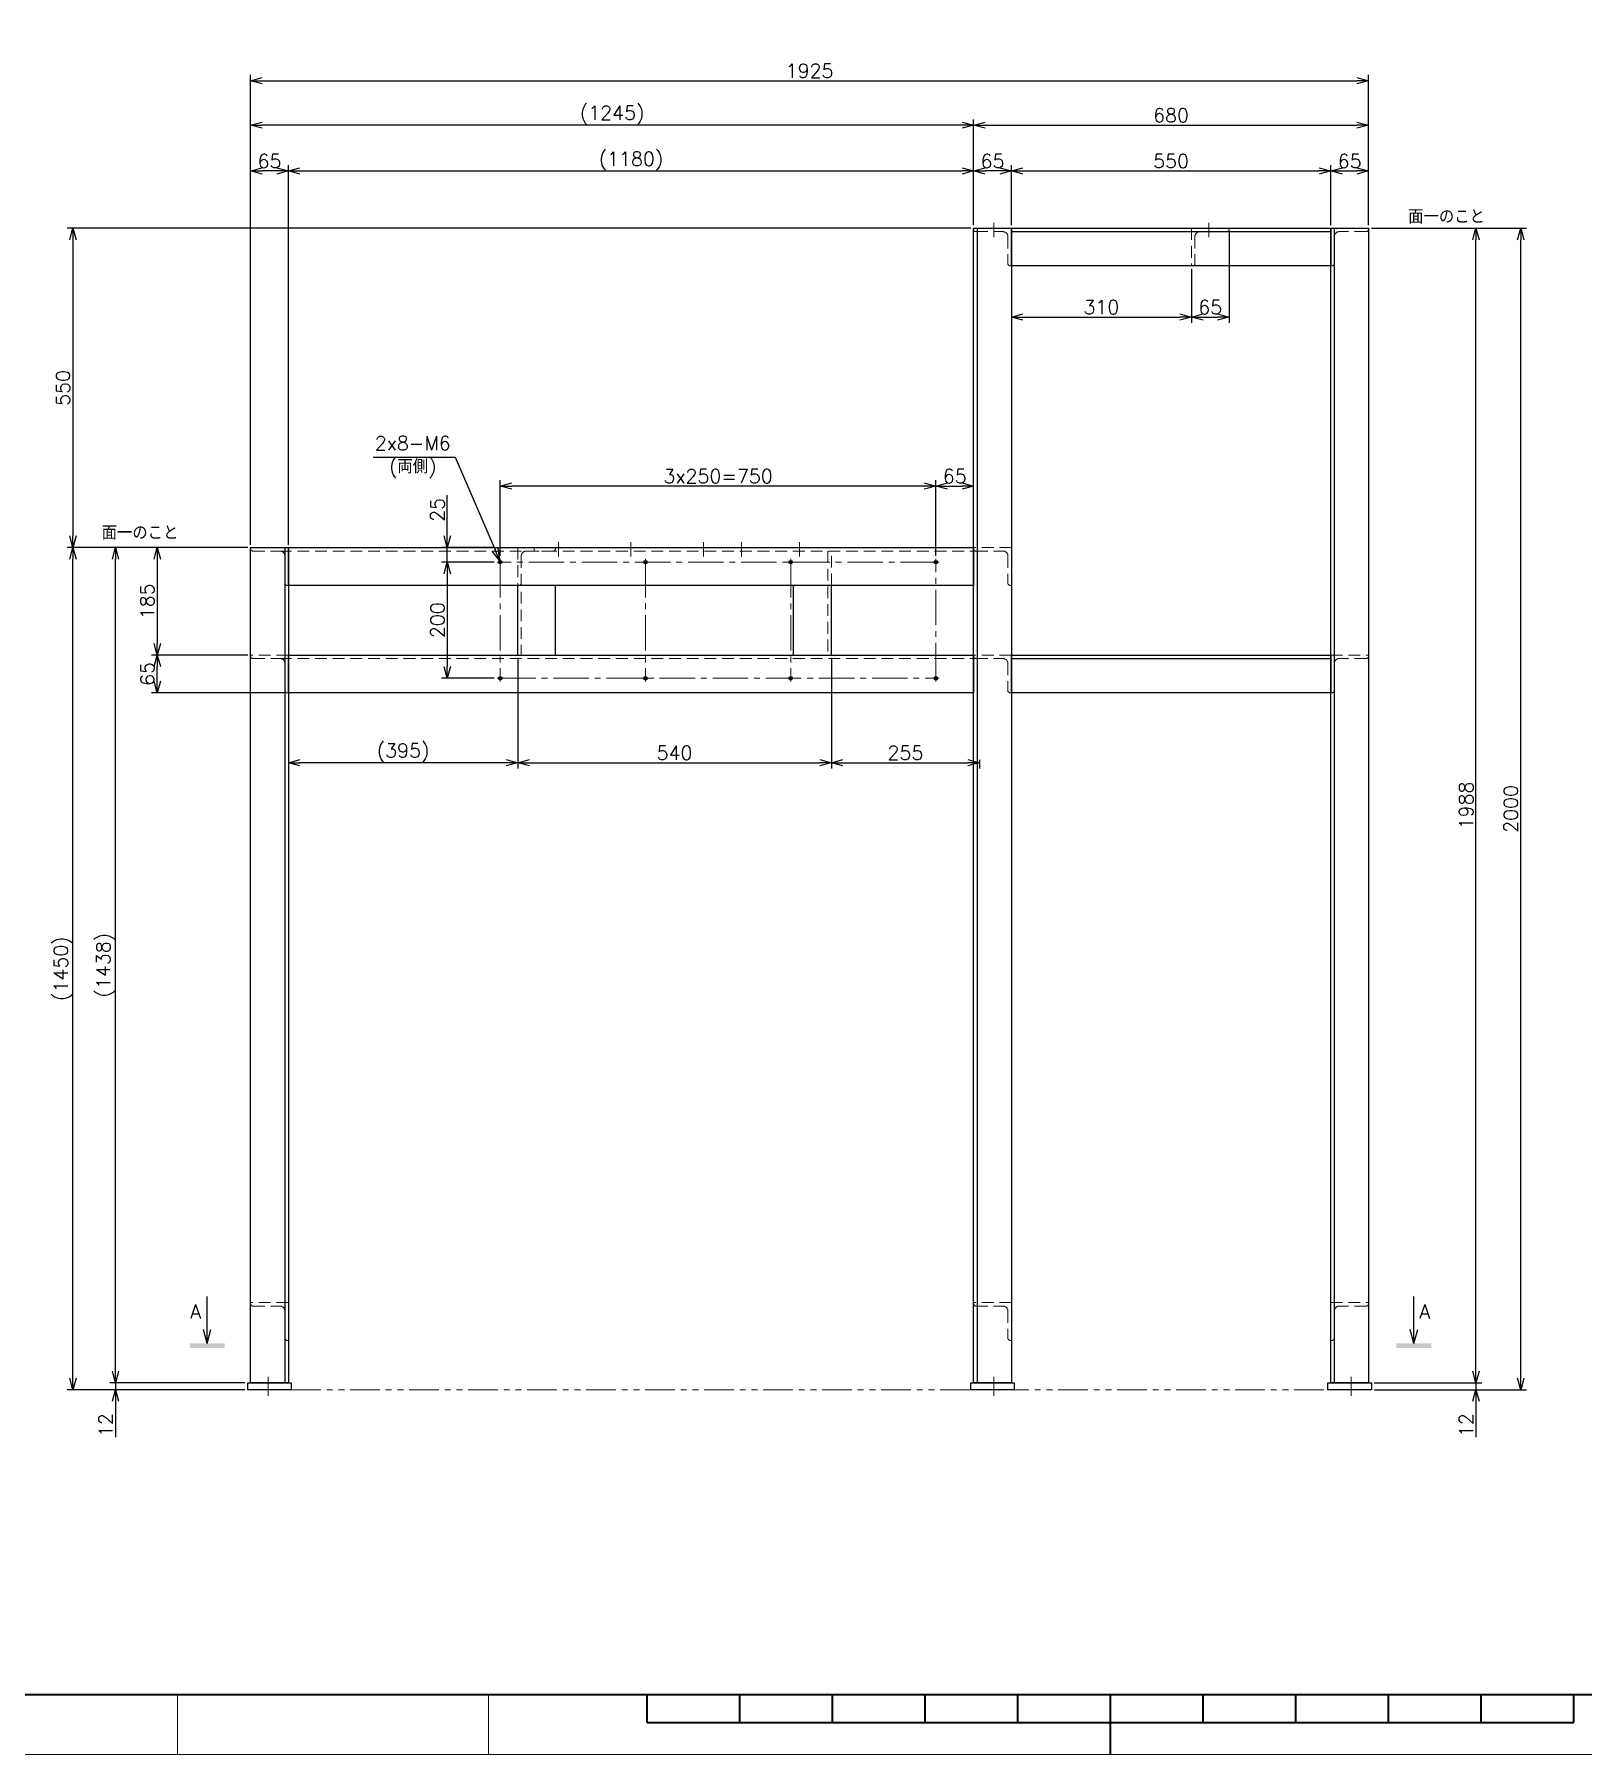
# Model space of a CAD drawing. Header units: millimetres. Extents: x 0 to 6626, y -38 to 4663.
# Drawn here: x 1563 to 4229, y 0 to 2962 of the extents above; entities that cross this region are included whole.
import ezdxf
from ezdxf.enums import TextEntityAlignment as Align

# ---------------------------------------------------------------- set-up
doc = ezdxf.new("R2010")
doc.units = ezdxf.units.MM
doc.header["$LTSCALE"] = 3.2
doc.header["$PDMODE"] = 99
doc.header["$PDSIZE"] = 1
for name, pattern in [('CENTER2', [28.575, 19.05, -3.175, 3.175, -3.175]), ('HIDDEN', [9.525, 6.35, -3.175]), ('PHANTOM2', [31.75, 15.875, -3.175, 3.175, -3.175, 3.175, -3.175])]:
    doc.linetypes.add(name, pattern=pattern)
for name, color, linetype, lineweight in [('04_HIDDEN', 2, 'HIDDEN', 13), ('05_CENTER', 4, 'CENTER2', 13), ('06_PHANTOM', 2, 'PHANTOM2', 13), ('08_DIM', 3, 'Continuous', 13), ('90_FRAME', 5, 'Continuous', 35)]:
    doc.layers.add(name, color=color, linetype=linetype, lineweight=lineweight)
doc.layers.add('91_BLANK', color=5, linetype='Continuous', lineweight=0, plot=False)
doc.styles.add('KSS_TXT', font='txt.shx', dxfattribs={"bigfont": 'extfont2.shx'})
doc.styles.get("Standard").update_dxf_attribs({"font": 'txt.shx', "bigfont": 'extfont2.shx'})
doc.dimstyles.new('KSS_DIM', dxfattribs={"dimscale": 8, "dimtxt": 3, "dimasz": 2.5, "dimexe": 1.25, "dimexo": 0.625, "dimtad": 1, "dimdsep": 46, "dimtxsty": 'KSS_TXT', "dimblk": 'OPEN30', "dimcen": 0, "dimazin": 2, "dimtfac": 0.75, "dimtmove": 0, "dimatfit": 3, "dimldrblk": 'OPEN30', "dimfxl": 1.25, "dimtolj": 1, "dimarcsym": 0})
doc.dimstyles.new('KSS_DIM$3', dxfattribs={"dimscale": 8, "dimtxt": 3, "dimasz": 2.5, "dimexe": 1.25, "dimexo": 0.625, "dimtad": 1, "dimtih": 1, "dimtoh": 1, "dimdsep": 46, "dimtxsty": 'KSS_TXT', "dimblk": 'OPEN30', "dimcen": 0, "dimazin": 2, "dimtfac": 0.75, "dimtofl": 0, "dimtmove": 0, "dimatfit": 3, "dimldrblk": 'OPEN30', "dimfxl": 1.25, "dimtolj": 1, "dimarcsym": 0})

# ---------------------------------------------------------------- blocks, each defined once
blk = doc.blocks.new('_Open30')
at = {"color": 0, "linetype": 'ByBlock', "lineweight": -2}
for p, q in [((-1, 0.27), (0, 0)), ((0, 0), (-1, -0.27)), ((0, 0), (-1, 0))]:
    blk.add_line(p, q, dxfattribs=at)
blk = doc.blocks.new('*D143')
at = {"layer": '08_DIM', "color": 0, "lineweight": -2, "transparency": 16777216}
for p, q in [((1703.1, 660.3), (1703.1, 680.3)), ((1925.7, 640.3), (1693.1, 640.3)), ((1925.7, 628.3), (1693.1, 628.3)), ((1703.1, 640.3), (1703.1, 628.3)), ((1703.1, 608.3), (1703.1, 546.3))]:
    blk.add_line(p, q, dxfattribs=at)
at = {"layer": 'Defpoints', "color": 0, "transparency": 16777216}
for p in [(1703.1, 628.3), (1930.7, 640.3), (1930.7, 628.3)]:
    blk.add_point(p, dxfattribs=at)
at = {"layer": '08_DIM', "color": 0, "lineweight": -2, "transparency": 16777216, "xscale": 20, "yscale": 20, "zscale": 20}
for p, rotation in [((1703.1, 640.3), 270), ((1703.1, 628.3), 90)]:
    blk.add_blockref('_Open30', p, dxfattribs=dict(at, rotation=rotation))
at = {"layer": '08_DIM', "color": 0, "transparency": 16777216, "insert": (1686.1, 567.3), "char_height": 24, "attachment_point": 5, "rotation": 90, "style": 'KSS_TXT'}
blk.add_mtext('\\A1;12', dxfattribs=at)
blk = doc.blocks.new('*D144')
at = {"layer": '08_DIM', "color": 0, "lineweight": -2, "transparency": 16777216}
for p, q in [((1930.7, 2078.3), (1693.1, 2078.3)), ((1703.1, 660.3), (1703.1, 2058.3)), ((1925.7, 640.3), (1693.1, 640.3))]:
    blk.add_line(p, q, dxfattribs=at)
at = {"layer": 'Defpoints', "color": 0, "transparency": 16777216}
for p in [(1703.1, 2078.3), (1935.7, 2078.3), (1930.7, 640.3)]:
    blk.add_point(p, dxfattribs=at)
at = {"layer": '08_DIM', "color": 0, "lineweight": -2, "transparency": 16777216, "xscale": 20, "yscale": 20, "zscale": 20}
for p, rotation in [((1703.1, 2078.3), 90), ((1703.1, 640.3), 270)]:
    blk.add_blockref('_Open30', p, dxfattribs=dict(at, rotation=rotation))
at = {"layer": '08_DIM', "color": 0, "transparency": 16777216, "insert": (1686.1, 1359.3), "char_height": 24, "attachment_point": 5, "rotation": 90, "style": 'KSS_TXT'}
blk.add_mtext('\\A1;(1438)', dxfattribs=at)
blk = doc.blocks.new('*D145')
at = {"layer": '08_DIM', "color": 0, "lineweight": -2, "transparency": 16777216}
for p, q in [((1930.7, 2078.3), (1619.8, 2078.3)), ((1629.8, 648.3), (1629.8, 2058.3)), ((1925.7, 628.3), (1619.8, 628.3))]:
    blk.add_line(p, q, dxfattribs=at)
at = {"layer": 'Defpoints', "color": 0, "transparency": 16777216}
for p in [(1629.8, 2078.3), (1935.7, 2078.3), (1930.7, 628.3)]:
    blk.add_point(p, dxfattribs=at)
at = {"layer": '08_DIM', "color": 0, "lineweight": -2, "transparency": 16777216, "xscale": 20, "yscale": 20, "zscale": 20}
for p, rotation in [((1629.8, 2078.3), 90), ((1629.8, 628.3), 270)]:
    blk.add_blockref('_Open30', p, dxfattribs=dict(at, rotation=rotation))
at = {"layer": '08_DIM', "color": 0, "transparency": 16777216, "insert": (1612.8, 1353.3), "char_height": 24, "attachment_point": 5, "rotation": 90, "style": 'KSS_TXT'}
blk.add_mtext('\\A1;(1450)', dxfattribs=at)
blk = doc.blocks.new('*D146')
at = {"layer": '08_DIM', "color": 0, "lineweight": -2, "transparency": 16777216}
for p, q in [((4045.7, 660.3), (4045.7, 680.3)), ((3870.7, 640.3), (4055.7, 640.3)), ((3870.7, 628.3), (4055.7, 628.3)), ((4045.7, 640.3), (4045.7, 628.3)), ((4045.7, 608.3), (4045.7, 546.3))]:
    blk.add_line(p, q, dxfattribs=at)
at = {"layer": 'Defpoints', "color": 0, "transparency": 16777216}
for p in [(3865.7, 640.3), (3865.7, 628.3), (4045.7, 628.3)]:
    blk.add_point(p, dxfattribs=at)
at = {"layer": '08_DIM', "color": 0, "lineweight": -2, "transparency": 16777216, "xscale": 20, "yscale": 20, "zscale": 20}
for p, rotation in [((4045.7, 640.3), 270), ((4045.7, 628.3), 90)]:
    blk.add_blockref('_Open30', p, dxfattribs=dict(at, rotation=rotation))
at = {"layer": '08_DIM', "color": 0, "transparency": 16777216, "insert": (4028.7, 567.3), "char_height": 24, "attachment_point": 5, "rotation": 90, "style": 'KSS_TXT'}
blk.add_mtext('\\A1;12', dxfattribs=at)
blk = doc.blocks.new('*D147')
at = {"layer": '08_DIM', "color": 0, "lineweight": -2, "transparency": 16777216}
for p, q in [((3865.7, 2628.3), (4132.8, 2628.3)), ((4122.8, 648.3), (4122.8, 2608.3)), ((3870.7, 628.3), (4132.8, 628.3))]:
    blk.add_line(p, q, dxfattribs=at)
at = {"layer": 'Defpoints', "color": 0, "transparency": 16777216}
for p in [(3860.7, 2628.3), (4122.8, 2628.3), (3865.7, 628.3)]:
    blk.add_point(p, dxfattribs=at)
at = {"layer": '08_DIM', "color": 0, "lineweight": -2, "transparency": 16777216, "xscale": 20, "yscale": 20, "zscale": 20}
for p, rotation in [((4122.8, 2628.3), 90), ((4122.8, 628.3), 270)]:
    blk.add_blockref('_Open30', p, dxfattribs=dict(at, rotation=rotation))
at = {"layer": '08_DIM', "color": 0, "transparency": 16777216, "insert": (4105.8, 1628.3), "char_height": 24, "attachment_point": 5, "rotation": 90, "style": 'KSS_TXT'}
blk.add_mtext('\\A1;2000', dxfattribs=at)
blk = doc.blocks.new('*D148')
at = {"layer": '08_DIM', "color": 0, "lineweight": -2, "transparency": 16777216}
for p, q in [((3865.7, 2628.3), (4055.7, 2628.3)), ((4045.7, 660.3), (4045.7, 2608.3)), ((3870.7, 640.3), (4055.7, 640.3))]:
    blk.add_line(p, q, dxfattribs=at)
at = {"layer": 'Defpoints', "color": 0, "transparency": 16777216}
for p in [(3860.7, 2628.3), (4045.7, 2628.3), (3865.7, 640.3)]:
    blk.add_point(p, dxfattribs=at)
at = {"layer": '08_DIM', "color": 0, "lineweight": -2, "transparency": 16777216, "xscale": 20, "yscale": 20, "zscale": 20}
for p, rotation in [((4045.7, 2628.3), 90), ((4045.7, 640.3), 270)]:
    blk.add_blockref('_Open30', p, dxfattribs=dict(at, rotation=rotation))
at = {"layer": '08_DIM', "color": 0, "transparency": 16777216, "insert": (4028.7, 1634.3), "char_height": 24, "attachment_point": 5, "rotation": 90, "style": 'KSS_TXT'}
blk.add_mtext('\\A1;1988', dxfattribs=at)
blk = doc.blocks.new('*D149')
at = {"layer": '08_DIM', "color": 0, "lineweight": -2, "transparency": 16777216}
for p, q in [((3180.7, 2633.3), (3180.7, 2815.6)), ((3860.7, 2633.3), (3860.7, 2815.6)), ((3200.7, 2805.6), (3840.7, 2805.6))]:
    blk.add_line(p, q, dxfattribs=at)
at = {"layer": 'Defpoints', "color": 0, "transparency": 16777216}
for p in [(3860.7, 2805.6), (3180.7, 2628.3), (3860.7, 2628.3)]:
    blk.add_point(p, dxfattribs=at)
at = {"layer": '08_DIM', "color": 0, "lineweight": -2, "transparency": 16777216, "xscale": 20, "yscale": 20, "zscale": 20, "rotation": 180}
blk.add_blockref('_Open30', (3180.7, 2805.6), dxfattribs=at)
at = {"layer": '08_DIM', "color": 0, "lineweight": -2, "transparency": 16777216, "xscale": 20, "yscale": 20, "zscale": 20}
blk.add_blockref('_Open30', (3860.7, 2805.6), dxfattribs=at)
at = {"layer": '08_DIM', "color": 0, "transparency": 16777216, "insert": (3520.7, 2822.6), "char_height": 24, "attachment_point": 5, "style": 'KSS_TXT'}
blk.add_mtext('\\A1;680', dxfattribs=at)
blk = doc.blocks.new('*D150')
at = {"layer": '08_DIM', "color": 0, "lineweight": -2, "transparency": 16777216}
for p, q in [((1935.7, 2083.3), (1935.7, 2815.6)), ((3180.7, 2633.3), (3180.7, 2815.6)), ((3160.7, 2805.6), (1955.7, 2805.6))]:
    blk.add_line(p, q, dxfattribs=at)
at = {"layer": 'Defpoints', "color": 0, "transparency": 16777216}
for p in [(1935.7, 2805.6), (3180.7, 2628.3), (1935.7, 2078.3)]:
    blk.add_point(p, dxfattribs=at)
at = {"layer": '08_DIM', "color": 0, "lineweight": -2, "transparency": 16777216, "xscale": 20, "yscale": 20, "zscale": 20, "rotation": 180}
blk.add_blockref('_Open30', (1935.7, 2805.6), dxfattribs=at)
at = {"layer": '08_DIM', "color": 0, "lineweight": -2, "transparency": 16777216, "xscale": 20, "yscale": 20, "zscale": 20}
blk.add_blockref('_Open30', (3180.7, 2805.6), dxfattribs=at)
at = {"layer": '08_DIM', "color": 0, "transparency": 16777216, "insert": (2558.2, 2822.7), "char_height": 24, "attachment_point": 5, "style": 'KSS_TXT'}
blk.add_mtext('\\A1;(1245)', dxfattribs=at)
blk = doc.blocks.new('*D151')
at = {"layer": '08_DIM', "color": 0, "lineweight": -2, "transparency": 16777216}
for p, q in [((1935.7, 2083.3), (1935.7, 2892.1)), ((1955.7, 2882.1), (3840.7, 2882.1)), ((3860.7, 2633.3), (3860.7, 2892.1))]:
    blk.add_line(p, q, dxfattribs=at)
at = {"layer": 'Defpoints', "color": 0, "transparency": 16777216}
for p in [(3860.7, 2882.1), (3860.7, 2628.3), (1935.7, 2078.3)]:
    blk.add_point(p, dxfattribs=at)
at = {"layer": '08_DIM', "color": 0, "lineweight": -2, "transparency": 16777216, "xscale": 20, "yscale": 20, "zscale": 20, "rotation": 180}
blk.add_blockref('_Open30', (1935.7, 2882.1), dxfattribs=at)
at = {"layer": '08_DIM', "color": 0, "lineweight": -2, "transparency": 16777216, "xscale": 20, "yscale": 20, "zscale": 20}
blk.add_blockref('_Open30', (3860.7, 2882.1), dxfattribs=at)
at = {"layer": '08_DIM', "color": 0, "transparency": 16777216, "insert": (2898.2, 2899.2), "char_height": 24, "attachment_point": 5, "style": 'KSS_TXT'}
blk.add_mtext('\\A1;1925', dxfattribs=at)
blk = doc.blocks.new('*D152')
at = {"layer": '08_DIM', "color": 0, "lineweight": -2, "transparency": 16777216}
for p, q in [((2365.7, 2063.9), (2365.7, 2194.2)), ((3115.7, 2063.9), (3115.7, 2194.2)), ((3095.7, 2184.2), (2385.7, 2184.2))]:
    blk.add_line(p, q, dxfattribs=at)
at = {"layer": 'Defpoints', "color": 0, "transparency": 16777216}
for p in [(2365.7, 2184.2), (2365.7, 2058.9), (3115.7, 2058.9)]:
    blk.add_point(p, dxfattribs=at)
at = {"layer": '08_DIM', "color": 0, "lineweight": -2, "transparency": 16777216, "xscale": 20, "yscale": 20, "zscale": 20, "rotation": 180}
blk.add_blockref('_Open30', (2365.7, 2184.2), dxfattribs=at)
at = {"layer": '08_DIM', "color": 0, "lineweight": -2, "transparency": 16777216, "xscale": 20, "yscale": 20, "zscale": 20}
blk.add_blockref('_Open30', (3115.7, 2184.2), dxfattribs=at)
at = {"layer": '08_DIM', "color": 0, "transparency": 16777216, "insert": (2740.7, 2201.3), "char_height": 24, "attachment_point": 5, "style": 'KSS_TXT'}
blk.add_mtext('\\A1;3x250=750', dxfattribs=at)
blk = doc.blocks.new('*D153')
at = {"layer": '08_DIM', "color": 0, "lineweight": -2, "transparency": 16777216}
for p, q in [((3115.7, 2063.9), (3115.7, 2194.2)), ((3180.7, 2174.4), (3180.7, 2194.2)), ((3135.7, 2184.2), (3160.7, 2184.2))]:
    blk.add_line(p, q, dxfattribs=at)
at = {"layer": 'Defpoints', "color": 0, "transparency": 16777216}
for p in [(3180.7, 2184.2), (3180.7, 2169.4), (3115.7, 2058.9)]:
    blk.add_point(p, dxfattribs=at)
at = {"layer": '08_DIM', "color": 0, "lineweight": -2, "transparency": 16777216, "xscale": 20, "yscale": 20, "zscale": 20, "rotation": 180}
blk.add_blockref('_Open30', (3115.7, 2184.2), dxfattribs=at)
at = {"layer": '08_DIM', "color": 0, "lineweight": -2, "transparency": 16777216, "xscale": 20, "yscale": 20, "zscale": 20}
blk.add_blockref('_Open30', (3180.7, 2184.2), dxfattribs=at)
at = {"layer": '08_DIM', "color": 0, "transparency": 16777216, "insert": (3148.2, 2201.3), "char_height": 24, "attachment_point": 5, "style": 'KSS_TXT'}
blk.add_mtext('\\A1;65', dxfattribs=at)
blk = doc.blocks.new('*D154')
at = {"layer": '08_DIM', "color": 0, "lineweight": -2, "transparency": 16777216}
for p, q in [((2274.4, 2098.3), (2274.4, 2168.3)), ((2355.1, 2078.3), (2264.4, 2078.3)), ((2274.4, 2053.3), (2274.4, 2078.3)), ((2355.1, 2053.3), (2264.4, 2053.3)), ((2274.4, 2033.3), (2274.4, 2013.3))]:
    blk.add_line(p, q, dxfattribs=at)
at = {"layer": 'Defpoints', "color": 0, "transparency": 16777216}
for p in [(2274.4, 2078.3), (2360.1, 2078.3), (2360.1, 2053.3)]:
    blk.add_point(p, dxfattribs=at)
at = {"layer": '08_DIM', "color": 0, "lineweight": -2, "transparency": 16777216, "xscale": 20, "yscale": 20, "zscale": 20}
for p, rotation in [((2274.4, 2078.3), 270), ((2274.4, 2053.3), 90)]:
    blk.add_blockref('_Open30', p, dxfattribs=dict(at, rotation=rotation))
at = {"layer": '08_DIM', "color": 0, "transparency": 16777216, "insert": (2257.4, 2143.3), "char_height": 24, "attachment_point": 5, "rotation": 90, "style": 'KSS_TXT'}
blk.add_mtext('\\A1;25', dxfattribs=at)
blk = doc.blocks.new('*D155')
at = {"layer": '08_DIM', "color": 0, "lineweight": -2, "transparency": 16777216}
for p, q in [((2355.1, 2053.3), (2264.4, 2053.3)), ((2274.4, 2033.3), (2274.4, 1873.3)), ((2355.1, 1853.3), (2264.4, 1853.3))]:
    blk.add_line(p, q, dxfattribs=at)
at = {"layer": 'Defpoints', "color": 0, "transparency": 16777216}
for p in [(2360.1, 2053.3), (2274.4, 1853.3), (2360.1, 1853.3)]:
    blk.add_point(p, dxfattribs=at)
at = {"layer": '08_DIM', "color": 0, "lineweight": -2, "transparency": 16777216, "xscale": 20, "yscale": 20, "zscale": 20}
for p, rotation in [((2274.4, 2053.3), 90), ((2274.4, 1853.3), 270)]:
    blk.add_blockref('_Open30', p, dxfattribs=dict(at, rotation=rotation))
at = {"layer": '08_DIM', "color": 0, "transparency": 16777216, "insert": (2257.4, 1953.3), "char_height": 24, "attachment_point": 5, "rotation": 90, "style": 'KSS_TXT'}
blk.add_mtext('\\A1;200', dxfattribs=at)
blk = doc.blocks.new('*D173')
at = {"layer": '08_DIM', "color": 0, "lineweight": -2, "transparency": 16777216}
for p, q in [((1930.7, 2078.3), (1764.9, 2078.3)), ((1774.9, 2058.3), (1774.9, 1913.3)), ((1930.7, 1893.3), (1764.9, 1893.3))]:
    blk.add_line(p, q, dxfattribs=at)
at = {"layer": 'Defpoints', "color": 0, "transparency": 16777216}
for p in [(1935.7, 2078.3), (1774.9, 1893.3), (1935.7, 1893.3)]:
    blk.add_point(p, dxfattribs=at)
at = {"layer": '08_DIM', "color": 0, "lineweight": -2, "transparency": 16777216, "xscale": 20, "yscale": 20, "zscale": 20}
for p, rotation in [((1774.9, 2078.3), 90), ((1774.9, 1893.3), 270)]:
    blk.add_blockref('_Open30', p, dxfattribs=dict(at, rotation=rotation))
at = {"layer": '08_DIM', "color": 0, "transparency": 16777216, "insert": (1757.9, 1985.8), "char_height": 24, "attachment_point": 5, "rotation": 90, "style": 'KSS_TXT'}
blk.add_mtext('\\A1;185', dxfattribs=at)
blk = doc.blocks.new('*D175')
at = {"layer": '08_DIM', "color": 0, "lineweight": -2, "transparency": 16777216}
for p, q in [((2146.9, 2234.1), (2287.9, 2234.1)), ((2287.9, 2234.1), (2356.6, 2074.4))]:
    blk.add_line(p, q, dxfattribs=at)
at = {"layer": 'Defpoints', "color": 0, "transparency": 16777216}
for p in [(2364.5, 2056), (2366.9, 2050.5)]:
    blk.add_point(p, dxfattribs=at)
at = {"layer": '08_DIM', "color": 0, "lineweight": -2, "transparency": 16777216, "xscale": 20, "yscale": 20, "zscale": 20, "rotation": 293.2895345728365}
blk.add_blockref('_Open30', (2364.5, 2056), dxfattribs=at)
at = {"layer": '08_DIM', "color": 0, "transparency": 16777216, "insert": (2214.9, 2234.1), "char_height": 24, "attachment_point": 5, "style": 'KSS_TXT'}
blk.add_mtext('\\A1;2x8-M6\\P(両側)', dxfattribs=at)
blk = doc.blocks.new('*D176')
at = {"layer": '08_DIM', "color": 0, "lineweight": -2, "transparency": 16777216}
for p, q in [((2395.7, 1888.3), (2395.7, 1697.9)), ((2000.7, 1712.9), (2000.7, 1697.9)), ((2375.7, 1707.9), (2020.7, 1707.9))]:
    blk.add_line(p, q, dxfattribs=at)
at = {"layer": 'Defpoints', "color": 0, "transparency": 16777216}
for p in [(2395.7, 1893.3), (2000.7, 1717.9), (2000.7, 1707.9)]:
    blk.add_point(p, dxfattribs=at)
at = {"layer": '08_DIM', "color": 0, "lineweight": -2, "transparency": 16777216, "xscale": 20, "yscale": 20, "zscale": 20, "rotation": 180}
blk.add_blockref('_Open30', (2000.7, 1707.9), dxfattribs=at)
at = {"layer": '08_DIM', "color": 0, "lineweight": -2, "transparency": 16777216, "xscale": 20, "yscale": 20, "zscale": 20}
blk.add_blockref('_Open30', (2395.7, 1707.9), dxfattribs=at)
at = {"layer": '08_DIM', "color": 0, "transparency": 16777216, "insert": (2198.2, 1724.9), "char_height": 24, "attachment_point": 5, "style": 'KSS_TXT'}
blk.add_mtext('\\A1;(395)', dxfattribs=at)
blk = doc.blocks.new('*D177')
at = {"layer": '08_DIM', "color": 0, "lineweight": -2, "transparency": 16777216}
for p, q in [((2395.7, 1888.3), (2395.7, 1697.9)), ((2935.7, 1888.3), (2935.7, 1697.9)), ((2415.7, 1707.9), (2915.7, 1707.9))]:
    blk.add_line(p, q, dxfattribs=at)
at = {"layer": 'Defpoints', "color": 0, "transparency": 16777216}
for p in [(2395.7, 1893.3), (2935.7, 1893.3), (2935.7, 1707.9)]:
    blk.add_point(p, dxfattribs=at)
at = {"layer": '08_DIM', "color": 0, "lineweight": -2, "transparency": 16777216, "xscale": 20, "yscale": 20, "zscale": 20, "rotation": 180}
blk.add_blockref('_Open30', (2395.7, 1707.9), dxfattribs=at)
at = {"layer": '08_DIM', "color": 0, "lineweight": -2, "transparency": 16777216, "xscale": 20, "yscale": 20, "zscale": 20}
blk.add_blockref('_Open30', (2935.7, 1707.9), dxfattribs=at)
at = {"layer": '08_DIM', "color": 0, "transparency": 16777216, "insert": (2665.7, 1724.9), "char_height": 24, "attachment_point": 5, "style": 'KSS_TXT'}
blk.add_mtext('\\A1;540', dxfattribs=at)
blk = doc.blocks.new('*D178')
at = {"layer": '08_DIM', "color": 0, "lineweight": -2, "transparency": 16777216}
for p, q in [((2935.7, 1888.3), (2935.7, 1697.9)), ((2955.7, 1707.9), (3170.7, 1707.9)), ((3190.7, 1712.9), (3190.7, 1697.9))]:
    blk.add_line(p, q, dxfattribs=at)
at = {"layer": 'Defpoints', "color": 0, "transparency": 16777216}
for p in [(2935.7, 1893.3), (3190.7, 1717.9), (3190.7, 1707.9)]:
    blk.add_point(p, dxfattribs=at)
at = {"layer": '08_DIM', "color": 0, "lineweight": -2, "transparency": 16777216, "xscale": 20, "yscale": 20, "zscale": 20, "rotation": 180}
blk.add_blockref('_Open30', (2935.7, 1707.9), dxfattribs=at)
at = {"layer": '08_DIM', "color": 0, "lineweight": -2, "transparency": 16777216, "xscale": 20, "yscale": 20, "zscale": 20}
blk.add_blockref('_Open30', (3190.7, 1707.9), dxfattribs=at)
at = {"layer": '08_DIM', "color": 0, "transparency": 16777216, "insert": (3063.2, 1724.9), "char_height": 24, "attachment_point": 5, "style": 'KSS_TXT'}
blk.add_mtext('\\A1;255', dxfattribs=at)
blk = doc.blocks.new('*D179')
at = {"layer": '08_DIM', "color": 0, "lineweight": -2, "transparency": 16777216}
for p, q in [((3180.7, 2633.3), (3180.7, 2736.9)), ((3225.7, 2726.9), (3200.7, 2726.9)), ((3245.7, 2633.3), (3245.7, 2736.9))]:
    blk.add_line(p, q, dxfattribs=at)
at = {"layer": 'Defpoints', "color": 0, "transparency": 16777216}
for p in [(3180.7, 2726.9), (3180.7, 2628.3), (3245.7, 2628.3)]:
    blk.add_point(p, dxfattribs=at)
at = {"layer": '08_DIM', "color": 0, "lineweight": -2, "transparency": 16777216, "xscale": 20, "yscale": 20, "zscale": 20, "rotation": 180}
blk.add_blockref('_Open30', (3180.7, 2726.9), dxfattribs=at)
at = {"layer": '08_DIM', "color": 0, "lineweight": -2, "transparency": 16777216, "xscale": 20, "yscale": 20, "zscale": 20}
blk.add_blockref('_Open30', (3245.7, 2726.9), dxfattribs=at)
at = {"layer": '08_DIM', "color": 0, "transparency": 16777216, "insert": (3213.2, 2743.9), "char_height": 24, "attachment_point": 5, "style": 'KSS_TXT'}
blk.add_mtext('\\A1;65', dxfattribs=at)
blk = doc.blocks.new('*D180')
at = {"layer": '08_DIM', "color": 0, "lineweight": -2, "transparency": 16777216}
for p, q in [((3245.7, 2633.3), (3245.7, 2736.9)), ((3265.7, 2726.9), (3775.7, 2726.9)), ((3795.7, 2633.3), (3795.7, 2736.9))]:
    blk.add_line(p, q, dxfattribs=at)
at = {"layer": 'Defpoints', "color": 0, "transparency": 16777216}
for p in [(3795.7, 2726.9), (3245.7, 2628.3), (3795.7, 2628.3)]:
    blk.add_point(p, dxfattribs=at)
at = {"layer": '08_DIM', "color": 0, "lineweight": -2, "transparency": 16777216, "xscale": 20, "yscale": 20, "zscale": 20, "rotation": 180}
blk.add_blockref('_Open30', (3245.7, 2726.9), dxfattribs=at)
at = {"layer": '08_DIM', "color": 0, "lineweight": -2, "transparency": 16777216, "xscale": 20, "yscale": 20, "zscale": 20}
blk.add_blockref('_Open30', (3795.7, 2726.9), dxfattribs=at)
at = {"layer": '08_DIM', "color": 0, "transparency": 16777216, "insert": (3520.7, 2743.9), "char_height": 24, "attachment_point": 5, "style": 'KSS_TXT'}
blk.add_mtext('\\A1;550', dxfattribs=at)
blk = doc.blocks.new('*D181')
at = {"layer": '08_DIM', "color": 0, "lineweight": -2, "transparency": 16777216}
for p, q in [((3795.7, 2633.3), (3795.7, 2736.9)), ((3815.7, 2726.9), (3840.7, 2726.9)), ((3860.7, 2633.3), (3860.7, 2736.9))]:
    blk.add_line(p, q, dxfattribs=at)
at = {"layer": 'Defpoints', "color": 0, "transparency": 16777216}
for p in [(3860.7, 2726.9), (3795.7, 2628.3), (3860.7, 2628.3)]:
    blk.add_point(p, dxfattribs=at)
at = {"layer": '08_DIM', "color": 0, "lineweight": -2, "transparency": 16777216, "xscale": 20, "yscale": 20, "zscale": 20, "rotation": 180}
blk.add_blockref('_Open30', (3795.7, 2726.9), dxfattribs=at)
at = {"layer": '08_DIM', "color": 0, "lineweight": -2, "transparency": 16777216, "xscale": 20, "yscale": 20, "zscale": 20}
blk.add_blockref('_Open30', (3860.7, 2726.9), dxfattribs=at)
at = {"layer": '08_DIM', "color": 0, "transparency": 16777216, "insert": (3828.2, 2743.9), "char_height": 24, "attachment_point": 5, "style": 'KSS_TXT'}
blk.add_mtext('\\A1;65', dxfattribs=at)
blk = doc.blocks.new('seca03')
for q in [(0, 10.64), (-0.8, 3.5), (0.8, 3.5)]:
    blk.add_line((0, 0.5), q)
blk.add_solid([(-3.76, -0.5), (3.76, -0.5), (-3.76, 0.5), (3.76, 0.5)])
blk.add_attdef('A', text='', height=3).set_placement((-2.5, 7.37), align=Align.MIDDLE)
blk = doc.blocks.new('*D197')
at = {"layer": '08_DIM', "color": 0, "lineweight": -2, "transparency": 16777216}
for p, q in [((3175.7, 2628.3), (1619.8, 2628.3)), ((1629.8, 2608.3), (1629.8, 2098.3)), ((1930.7, 2078.3), (1619.8, 2078.3))]:
    blk.add_line(p, q, dxfattribs=at)
at = {"layer": 'Defpoints', "color": 0, "transparency": 16777216}
for p in [(3180.7, 2628.3), (1629.8, 2078.3), (1935.7, 2078.3)]:
    blk.add_point(p, dxfattribs=at)
at = {"layer": '08_DIM', "color": 0, "lineweight": -2, "transparency": 16777216, "xscale": 20, "yscale": 20, "zscale": 20}
for p, rotation in [((1629.8, 2628.3), 90), ((1629.8, 2078.3), 270)]:
    blk.add_blockref('_Open30', p, dxfattribs=dict(at, rotation=rotation))
at = {"layer": '08_DIM', "color": 0, "transparency": 16777216, "insert": (1612.7, 2353.3), "char_height": 24, "attachment_point": 5, "rotation": 90, "style": 'KSS_TXT'}
blk.add_mtext('\\A1;550', dxfattribs=at)
blk = doc.blocks.new('*D199')
at = {"layer": '08_DIM', "color": 0, "lineweight": -2, "transparency": 16777216}
for p, q in [((3555.7, 2558.3), (3555.7, 2465.3)), ((3245.7, 2480.3), (3245.7, 2465.3)), ((3265.7, 2475.3), (3535.7, 2475.3))]:
    blk.add_line(p, q, dxfattribs=at)
at = {"layer": 'Defpoints', "color": 0, "transparency": 16777216}
for p in [(3555.7, 2563.3), (3245.7, 2485.3), (3555.7, 2475.3)]:
    blk.add_point(p, dxfattribs=at)
at = {"layer": '08_DIM', "color": 0, "lineweight": -2, "transparency": 16777216, "xscale": 20, "yscale": 20, "zscale": 20, "rotation": 180}
blk.add_blockref('_Open30', (3245.7, 2475.3), dxfattribs=at)
at = {"layer": '08_DIM', "color": 0, "lineweight": -2, "transparency": 16777216, "xscale": 20, "yscale": 20, "zscale": 20}
blk.add_blockref('_Open30', (3555.7, 2475.3), dxfattribs=at)
at = {"layer": '08_DIM', "color": 0, "transparency": 16777216, "insert": (3400.7, 2492.3), "char_height": 24, "attachment_point": 5, "style": 'KSS_TXT'}
blk.add_mtext('\\A1;310', dxfattribs=at)
blk = doc.blocks.new('*D200')
at = {"layer": '08_DIM', "color": 0, "lineweight": -2, "transparency": 16777216}
for p, q in [((3620.7, 2621.3), (3620.7, 2465.3)), ((3555.7, 2558.3), (3555.7, 2465.3)), ((3575.7, 2475.3), (3600.7, 2475.3))]:
    blk.add_line(p, q, dxfattribs=at)
at = {"layer": 'Defpoints', "color": 0, "transparency": 16777216}
for p in [(3620.7, 2626.3), (3555.7, 2563.3), (3620.7, 2475.3)]:
    blk.add_point(p, dxfattribs=at)
at = {"layer": '08_DIM', "color": 0, "lineweight": -2, "transparency": 16777216, "xscale": 20, "yscale": 20, "zscale": 20, "rotation": 180}
blk.add_blockref('_Open30', (3555.7, 2475.3), dxfattribs=at)
at = {"layer": '08_DIM', "color": 0, "lineweight": -2, "transparency": 16777216, "xscale": 20, "yscale": 20, "zscale": 20}
blk.add_blockref('_Open30', (3620.7, 2475.3), dxfattribs=at)
at = {"layer": '08_DIM', "color": 0, "transparency": 16777216, "insert": (3588.2, 2492.3), "char_height": 24, "attachment_point": 5, "style": 'KSS_TXT'}
blk.add_mtext('\\A1;65', dxfattribs=at)
blk = doc.blocks.new('*D201')
at = {"layer": '08_DIM', "color": 0, "lineweight": -2, "transparency": 16777216}
for p, q in [((2000.7, 2083.3), (2000.7, 2736.9)), ((2020.7, 2726.9), (3160.7, 2726.9)), ((3180.7, 2633.3), (3180.7, 2736.9))]:
    blk.add_line(p, q, dxfattribs=at)
at = {"layer": 'Defpoints', "color": 0, "transparency": 16777216}
for p in [(3180.7, 2726.9), (3180.7, 2628.3), (2000.7, 2078.3)]:
    blk.add_point(p, dxfattribs=at)
at = {"layer": '08_DIM', "color": 0, "lineweight": -2, "transparency": 16777216, "xscale": 20, "yscale": 20, "zscale": 20, "rotation": 180}
blk.add_blockref('_Open30', (2000.7, 2726.9), dxfattribs=at)
at = {"layer": '08_DIM', "color": 0, "lineweight": -2, "transparency": 16777216, "xscale": 20, "yscale": 20, "zscale": 20}
blk.add_blockref('_Open30', (3180.7, 2726.9), dxfattribs=at)
at = {"layer": '08_DIM', "color": 0, "transparency": 16777216, "insert": (2590.7, 2743.9), "char_height": 24, "attachment_point": 5, "style": 'KSS_TXT'}
blk.add_mtext('\\A1;(1180)', dxfattribs=at)
blk = doc.blocks.new('*D202')
at = {"layer": '08_DIM', "color": 0, "lineweight": -2, "transparency": 16777216}
for p, q in [((1935.7, 2083.3), (1935.7, 2736.9)), ((1980.7, 2726.9), (1955.7, 2726.9)), ((2000.7, 2083.3), (2000.7, 2736.9))]:
    blk.add_line(p, q, dxfattribs=at)
at = {"layer": 'Defpoints', "color": 0, "transparency": 16777216}
for p in [(1935.7, 2726.9), (1935.7, 2078.3), (2000.7, 2078.3)]:
    blk.add_point(p, dxfattribs=at)
at = {"layer": '08_DIM', "color": 0, "lineweight": -2, "transparency": 16777216, "xscale": 20, "yscale": 20, "zscale": 20, "rotation": 180}
blk.add_blockref('_Open30', (1935.7, 2726.9), dxfattribs=at)
at = {"layer": '08_DIM', "color": 0, "lineweight": -2, "transparency": 16777216, "xscale": 20, "yscale": 20, "zscale": 20}
blk.add_blockref('_Open30', (2000.7, 2726.9), dxfattribs=at)
at = {"layer": '08_DIM', "color": 0, "transparency": 16777216, "insert": (1968.2, 2743.9), "char_height": 24, "attachment_point": 5, "style": 'KSS_TXT'}
blk.add_mtext('\\A1;65', dxfattribs=at)
blk = doc.blocks.new('A$C402B3D07')
at = {"color": 0}
for p, q in [((0, 0), (-65, 0)), ((-65, -2), (-65, 0)), ((0, 0), (0, -65)), ((-61, -6), (-14.5, -6)), ((-6, -14.5), (-6, -61)), ((-2, -65), (0, -65))]:
    blk.add_line(p, q, dxfattribs=at)
for centre, radius, start, end in [((-61, -2), 4, 180, 270), ((-14.5, -14.5), 8.5, 0, 90), ((-2, -61), 4, 180, 270)]:
    blk.add_arc(centre, radius, start, end, dxfattribs=at)
blk = doc.blocks.new('M6tz')
at = {"color": 0}
for radius in [3, 2.5]:
    blk.add_circle((0, 0), radius, dxfattribs=at)
at = {"layer": '05_CENTER'}
for p, q in [((5.7, 0), (-5.7, 0)), ((0, -5.7), (0, 5.7))]:
    blk.add_line(p, q, dxfattribs=at)
blk = doc.blocks.new('*D212')
at = {"layer": '08_DIM', "color": 0, "lineweight": -2, "transparency": 16777216}
for p, q in [((1930.7, 1893.3), (1764.9, 1893.3)), ((1774.9, 1848.3), (1774.9, 1873.3)), ((1994.7, 1828.3), (1764.9, 1828.3))]:
    blk.add_line(p, q, dxfattribs=at)
at = {"layer": 'Defpoints', "color": 0, "transparency": 16777216}
for p in [(1774.9, 1893.3), (1935.7, 1893.3), (1999.7, 1828.3)]:
    blk.add_point(p, dxfattribs=at)
at = {"layer": '08_DIM', "color": 0, "lineweight": -2, "transparency": 16777216, "xscale": 20, "yscale": 20, "zscale": 20}
for p, rotation in [((1774.9, 1893.3), 90), ((1774.9, 1828.3), 270)]:
    blk.add_blockref('_Open30', p, dxfattribs=dict(at, rotation=rotation))
at = {"layer": '08_DIM', "color": 0, "transparency": 16777216, "insert": (1757.9, 1860.8), "char_height": 24, "attachment_point": 5, "rotation": 90, "style": 'KSS_TXT'}
blk.add_mtext('\\A1;65', dxfattribs=at)

msp = doc.modelspace()

# ---------------------------------------------------------------- linework, layer by layer
at = {"color": 0}
for p, q in [((3186.728, 2628.272), (3186.728, 640.272)), ((3245.728, 2622.272), (3795.728, 2622.272)), ((3801.728, 2628.272), (3801.728, 640.272)), ((1994.728, 2078.272), (1994.728, 640.272)), ((3245.728, 1887.272), (3795.728, 1887.272))]:
    msp.add_line(p, q, dxfattribs=at)
for points in [[(3180.728, 2628.272), (3245.728, 2628.272), (3245.728, 640.272), (3180.728, 640.272)], [(3245.728, 2628.272), (3795.728, 2628.272), (3795.728, 2563.272), (3245.728, 2563.272)], [(3795.728, 2628.272), (3860.728, 2628.272), (3860.728, 640.272), (3795.728, 640.272)], [(1935.728, 2078.272), (2000.728, 2078.272), (2000.728, 640.272), (1935.728, 640.272)], [(3245.728, 1893.272), (3795.728, 1893.272), (3795.728, 1828.272), (3245.728, 1828.272)], [(1930.728, 640.272), (2005.728, 640.272), (2005.728, 628.272), (1930.728, 628.272)], [(3175.728, 640.272), (3250.728, 640.272), (3250.728, 628.272), (3175.728, 628.272)], [(3790.728, 640.272), (3865.728, 640.272), (3865.728, 628.272), (3790.728, 628.272)]]:
    msp.add_lwpolyline(points, close=True, dxfattribs=at)
for points in [[(2340.728, 2013.272), (2000.728, 2013.272), (2000.728, 2078.272), (3180.728, 2078.272), (3180.728, 2013.272), (3140.728, 2013.272)], [(3140.728, 2013.272), (2340.728, 2013.272)], [(2395.728, 1893.272), (2395.728, 2013.272)], [(2460.728, 1893.272), (2460.728, 2013.272)], [(2870.728, 1893.272), (2870.728, 1893.272), (2870.728, 2013.272)], [(2935.728, 1893.272), (2935.728, 2013.272)], [(3140.728, 1893.272), (3180.728, 1893.272), (3180.728, 1828.272), (2000.728, 1828.272), (2000.728, 1893.272), (2340.728, 1893.272)], [(2340.728, 1893.272), (3140.728, 1893.272)]]:
    msp.add_lwpolyline(points, dxfattribs=at)
at = {"layer": '04_HIDDEN'}
for p, q in [((2423.728, 2078.272), (2423.728, 2072.272)), ((1985.728, 2072.272), (3184.728, 2072.272)), ((2929.728, 2072.272), (2929.728, 1893.272)), ((2935.728, 2013.272), (2935.728, 2072.272)), ((2401.728, 2032.772), (2401.728, 1893.272)), ((1985.728, 1887.272), (3184.728, 1887.272))]:
    msp.add_line(p, q, dxfattribs=at)
at = {"layer": '05_CENTER'}
for p, q in [((3215.728, 2637.504), (3215.728, 2612.829)), ((3585.728, 2637.504), (3585.728, 2612.829)), ((2465.728, 2087.504), (2465.728, 2062.829)), ((2590.728, 2087.504), (2590.728, 2062.829)), ((2715.728, 2087.504), (2715.728, 2062.829)), ((2780.728, 2087.504), (2780.728, 2062.829)), ((2880.728, 2087.504), (2880.728, 2062.829)), ((2615.728, 2053.272), (2615.728, 1853.272)), ((2865.728, 2053.272), (2865.728, 1853.272)), ((1965.728, 650.283), (1965.728, 617.817)), ((3215.728, 650.283), (3215.728, 617.817)), ((3830.728, 650.283), (3830.728, 617.817))]:
    msp.add_line(p, q, dxfattribs=at)
msp.add_lwpolyline([(2365.728, 1853.272), (3115.728, 1853.272), (3115.728, 2053.272), (2365.728, 2053.272)], close=True, dxfattribs=at)
at = {"layer": '06_PHANTOM'}
msp.add_line((2005.728, 628.272), (3805.728, 628.272), dxfattribs=at)
at = {"layer": '90_FRAME', "color": 4, "lineweight": 13}
for p, q in [((1809.938, 0), (1809.938, 103.232)), ((2345.405, 0), (2345.405, 103.232))]:
    msp.add_line(p, q, dxfattribs=at)
at = {"layer": '90_FRAME'}
for p, q in [((2618.682, 55.372), (2618.682, 103.232)), ((2778.214, 55.372), (2778.214, 103.232)), ((2937.745, 55.372), (2937.745, 103.232)), ((3097.276, 55.372), (3097.276, 103.232)), ((3256.808, 55.372), (3256.808, 103.232)), ((3416.339, 0), (3416.339, 103.232)), ((3575.871, 55.372), (3575.871, 103.232)), ((3735.402, 55.372), (3735.402, 103.232)), ((3894.934, 55.372), (3894.934, 103.232)), ((4054.465, 55.372), (4054.465, 103.232)), ((4213.996, 55.372), (4213.996, 103.232)), ((2618.682, 55.372), (4213.996, 55.372))]:
    msp.add_line(p, q, dxfattribs=at)
msp.add_lwpolyline([(310.767, 103.232), (6521.911, 103.232), (6521.911, 4543.663), (310.767, 4543.663)], close=True, dxfattribs=at)
at = {"layer": '91_BLANK'}
msp.add_lwpolyline([(0, 0), (6625.607, 0), (6625.607, 4663.358), (0, 4663.358)], close=True, dxfattribs=at)

# ---------------------------------------------------------------- block references
for p in [(2365.728, 2053.272), (2615.728, 2053.272), (2865.728, 2053.272), (3115.728, 2053.272), (2365.728, 1853.272), (2615.728, 1853.272), (2865.728, 1853.272), (3115.728, 1853.272)]:
    msp.add_blockref('M6tz', p)
at = {"xscale": 8, "yscale": 8, "zscale": 8}
msp.add_blockref('seca03', (1861.081, 703.937), dxfattribs=at).add_auto_attribs({'A': 'A'})
ref = msp.add_blockref('seca03', (3938.938, 703.937), dxfattribs=dict(xscale=8, yscale=8, zscale=8))
ref.add_attrib('A', 'A', dxfattribs={"height": 24}).set_placement((3957.541, 762.935), align=Align.MIDDLE)
at = {"layer": '04_HIDDEN'}
for p in [(3245.728, 2628.272), (2000.728, 2078.272), (3245.728, 2078.272), (2000.728, 1893.272), (3245.728, 1893.272), (2000.728, 778.272), (3245.728, 778.272)]:
    msp.add_blockref('A$C402B3D07', p, dxfattribs=at)
at = {"layer": '04_HIDDEN', "xscale": -1}
for p in [(3555.728, 2628.272), (3795.728, 2628.272), (2395.728, 2078.272), (3795.728, 1893.272), (3795.728, 778.272)]:
    msp.add_blockref('A$C402B3D07', p, dxfattribs=at)

# ---------------------------------------------------------------- texts
at = {"layer": '08_DIM', "style": 'KSS_TXT'}
for p in [(3929.097, 2636.218), (1679.295, 2091.889)]:
    msp.add_text('面一のこと', height=24, dxfattribs=at).set_placement(p)

# ---------------------------------------------------------------- dimensions: what is measured, and where the dimension line sits
at = {"layer": '08_DIM'}
for base, p1, p2, picture, middle in [((3860.728, 2882.138), (1935.728, 2078.272), (3860.728, 2628.272), '*D151', (2898.228, 2899.155)), ((3860.728, 2805.634), (3180.728, 2628.272), (3860.728, 2628.272), '*D149', (3520.728, 2822.634)), ((1935.728, 2726.855), (2000.728, 2078.272), (1935.728, 2078.272), '*D202', (1968.228, 2743.871)), ((3180.728, 2726.855), (3245.728, 2628.272), (3180.728, 2628.272), '*D179', (3213.228, 2743.871)), ((3795.728, 2726.855), (3245.728, 2628.272), (3795.728, 2628.272), '*D180', (3520.728, 2743.888)), ((3860.728, 2726.855), (3795.728, 2628.272), (3860.728, 2628.272), '*D181', (3828.228, 2743.871)), ((3620.728, 2475.331), (3555.728, 2563.272), (3620.728, 2626.272), '*D200', (3588.228, 2492.348)), ((3555.728, 2475.331), (3245.728, 2485.331), (3555.728, 2563.272), '*D199', (3400.728, 2492.331)), ((3180.728, 2184.234), (3115.728, 2058.948), (3180.728, 2169.38), '*D153', (3148.228, 2201.251)), ((2935.728, 1707.886), (2395.728, 1893.272), (2935.728, 1893.272), '*D177', (2665.728, 1724.903)), ((3190.728, 1707.886), (2935.728, 1893.272), (3190.728, 1717.886), '*D178', (3063.228, 1724.919))]:
    dim = msp.add_linear_dim(base=base, p1=p1, p2=p2, dimstyle='KSS_DIM', dxfattribs=at)
    dim.commit()
    dim.dimension.update_dxf_attribs({"geometry": picture, "text_midpoint": middle})
for base, p1, p2, text, picture, middle in [((1935.728, 2805.634), (3180.728, 2628.272), (1935.728, 2078.272), '(<>)', '*D150', (2558.228, 2822.651)), ((3180.728, 2726.855), (2000.728, 2078.272), (3180.728, 2628.272), '(<>)', '*D201', (2590.728, 2743.855)), ((2365.728, 2184.234), (3115.728, 2058.948), (2365.728, 2058.948), '3x250=<>', '*D152', (2740.728, 2201.268)), ((2000.728, 1707.886), (2395.728, 1893.272), (2000.728, 1717.886), '(<>)', '*D176', (2198.228, 1724.903))]:
    dim = msp.add_linear_dim(base=base, p1=p1, p2=p2, text=text, dimstyle='KSS_DIM', dxfattribs=at)
    dim.commit()
    dim.dimension.update_dxf_attribs({"geometry": picture, "text_midpoint": middle})
for base, p1, p2, angle, picture, middle in [((1629.768, 2078.272), (3180.728, 2628.272), (1935.728, 2078.272), 90, '*D197', (1612.735, 2353.272)), ((4122.757, 2628.272), (3865.728, 628.272), (3860.728, 2628.272), 90, '*D147', (4105.757, 1628.272)), ((4045.733, 2628.272), (3865.728, 640.272), (3860.728, 2628.272), 90, '*D148', (4028.733, 1634.272)), ((2274.401, 2078.272), (2360.052, 2053.272), (2360.052, 2078.272), 90, '*D154', (2257.384, 2143.272)), ((1774.876, 1893.272), (1935.728, 2078.272), (1935.728, 1893.272), 90, '*D173', (1757.859, 1985.772)), ((2274.401, 1853.272), (2360.052, 2053.272), (2360.052, 1853.272), 90, '*D155', (2257.401, 1953.272)), ((1774.876, 1893.272), (1999.728, 1828.272), (1935.728, 1893.272), 270, '*D212', (1757.859, 1860.772)), ((1703.129, 628.272), (1930.728, 640.272), (1930.728, 628.272), 90, '*D143', (1686.129, 567.272)), ((4045.733, 628.272), (3865.728, 640.272), (3865.728, 628.272), 90, '*D146', (4028.733, 567.272))]:
    dim = msp.add_linear_dim(base=base, p1=p1, p2=p2, angle=angle, dimstyle='KSS_DIM', dxfattribs=at)
    dim.commit()
    dim.dimension.update_dxf_attribs({"geometry": picture, "text_midpoint": middle})
dim = msp.add_diameter_dim_2p(p1=(2366.914, 2050.517), p2=(2364.541, 2056.028), text='2x8-M<>', dimstyle='KSS_DIM$3', override={"dimpost": '<>\\X(両側)', "dimtix": 1}, dxfattribs=at)
dim.commit()
dim.dimension.update_dxf_attribs({"geometry": '*D175', "text_midpoint": (2214.91, 2234.053), "dimtype": 163})
for base, p1, picture, middle in [((1629.768, 2078.272), (1930.728, 628.272), '*D145', (1612.751, 1353.272)), ((1703.129, 2078.272), (1930.728, 640.272), '*D144', (1686.129, 1359.272))]:
    dim = msp.add_linear_dim(base=base, p1=p1, p2=(1935.728, 2078.272), angle=90, text='(<>)', dimstyle='KSS_DIM', dxfattribs=at)
    dim.commit()
    dim.dimension.update_dxf_attribs({"geometry": picture, "text_midpoint": middle})

doc.saveas('drawing.dxf')
